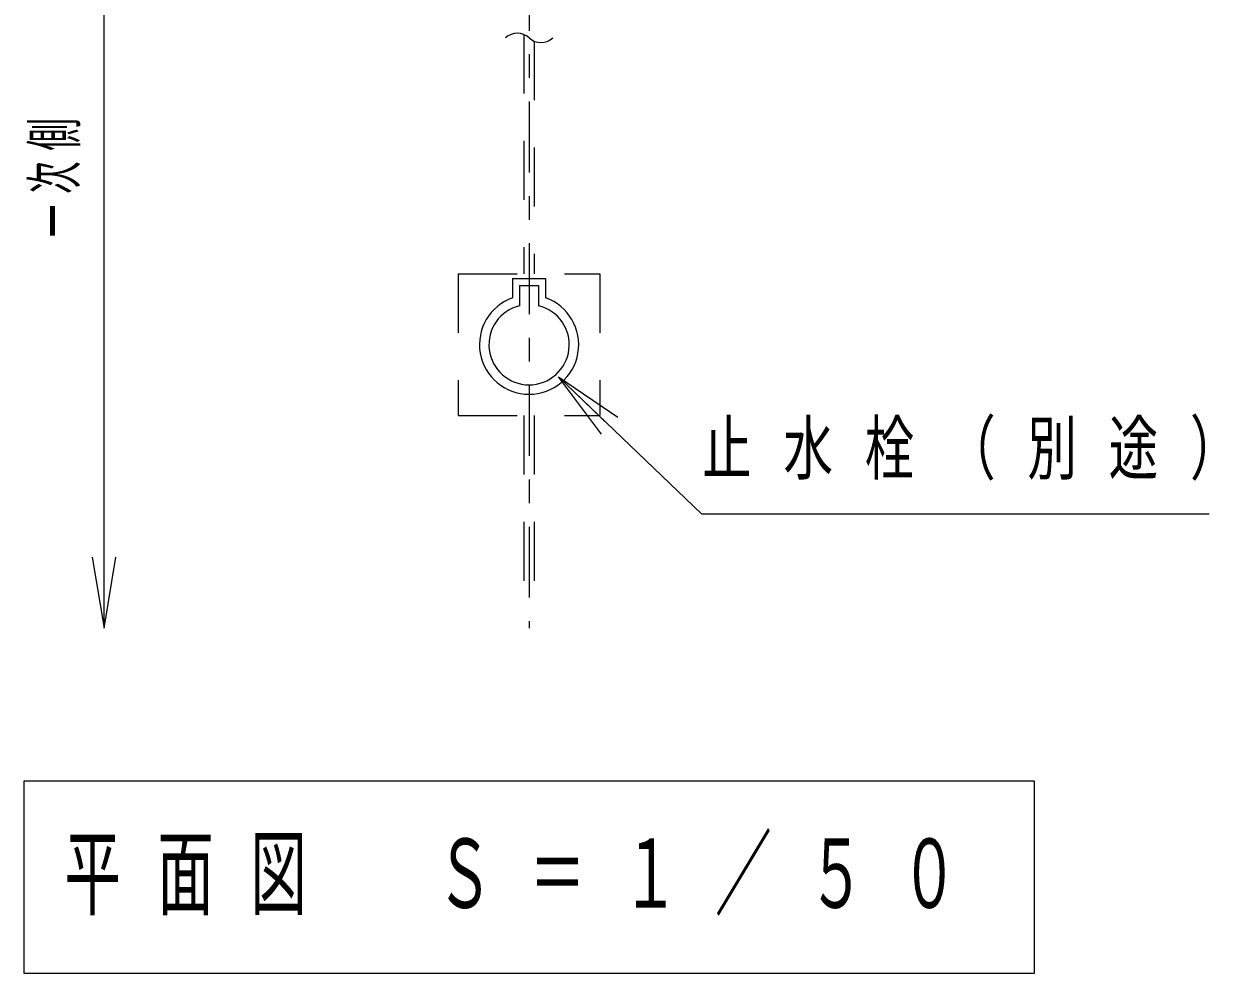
# Model space of a CAD drawing. Units: millimetres on the paper. Extents: x -385 to 0, y -47 to 267.
# Drawn here: x -314.1 to -263.9, y 176.4 to 216.6 of the extents above; entities that cross this region are included whole.
import ezdxf

# ---------------------------------------------------------------- set-up
doc = ezdxf.new("R2010")
doc.units = ezdxf.units.MM
doc.linetypes.add('USER1', pattern=[4.5, 2.5, -2])
doc.linetypes.add('USER2', pattern=[6, 3, -1, 1, -1])
doc.layers.add('1_50', color=7, linetype='Continuous', lineweight=25)
doc.styles.add('ＭＳ ゴシック', font='')
doc.styles.get('ＭＳ ゴシック').set_extended_font_data('MS Gothic')

# ---------------------------------------------------------------- blocks, each defined once
blk = doc.blocks.new('open_arrow')
at = {"color": 0, "linetype": 'Continuous', "lineweight": -2}
blk.add_lwpolyline([(7.5, 1.25), (0, 0), (7.5, -1.25)], dxfattribs=at)

msp = doc.modelspace()

# ---------------------------------------------------------------- linework, layer by layer
at = {"layer": '1_50', "linetype": 'USER2', "lineweight": 13}
msp.add_line((-292.739, 249.332), (-292.739, 191.04), dxfattribs=at)
at = {"layer": '1_50', "lineweight": 13}
for p, q in [((-310.739, 191.04), (-310.739, 229.639)), ((-291.498, 201.684), (-289.333, 199.607)), ((-291.498, 201.684), (-288.987, 199.968)), ((-289.679, 199.246), (-291.498, 201.684)), ((-314.139, 184.563), (-314.139, 176.43)), ((-271.339, 184.563), (-314.139, 184.563)), ((-271.339, 176.43), (-271.339, 184.563)), ((-314.139, 176.43), (-271.339, 176.43))]:
    msp.add_line(p, q, dxfattribs=at)
at = {"layer": '1_50', "linetype": 'USER1', "lineweight": 13}
for p, q in [((-292.956, 216.17), (-292.956, 206.039)), ((-292.522, 215.885), (-292.522, 206.039)), ((-295.739, 206.039), (-289.739, 206.039)), ((-295.739, 206.039), (-295.739, 200.039)), ((-289.739, 206.039), (-289.739, 200.039)), ((-295.739, 200.039), (-289.739, 200.039)), ((-292.956, 200.039), (-292.956, 191.04)), ((-292.522, 200.039), (-292.522, 191.04))]:
    msp.add_line(p, q, dxfattribs=at)
at = {"layer": '1_50'}
for p, q in [((-293.439, 205.839), (-293.439, 205.019)), ((-293.439, 205.839), (-292.039, 205.839)), ((-292.039, 205.839), (-292.039, 205.019)), ((-293.139, 205.539), (-293.139, 204.691)), ((-293.139, 205.539), (-292.339, 205.539)), ((-292.339, 205.539), (-292.339, 204.691))]:
    msp.add_line(p, q, dxfattribs=at)
at = {"layer": '1_50', "lineweight": 13}
msp.add_lwpolyline([(-291.498, 201.684), (-285.442, 195.874), (-263.938, 195.874)], dxfattribs=at)
at = {"layer": '1_50'}
for centre, radius, start, end in [((-293.239, 215.502), 0.725, 46.3972, 133.6028), ((-292.239, 216.552), 0.725, 226.3972, 313.6028), ((-292.739, 203.039), 2.1, 109.4712, 70.5288), ((-292.739, 203.039), 1.7, 103.609, 76.391)]:
    msp.add_arc(centre, radius, start, end, dxfattribs=at)

# ---------------------------------------------------------------- block references
at = {"layer": '1_50', "lineweight": 13, "xscale": 0.4, "yscale": 0.4, "rotation": 90}
msp.add_blockref('open_arrow', (-310.739, 191.04), dxfattribs=at)

# ---------------------------------------------------------------- texts
at = {"layer": '1_50', "insert": (-311.739, 210.34), "char_height": 1.833, "attachment_point": 8, "rotation": 90, "style": 'ＭＳ ゴシック'}
msp.add_mtext('\\T1.33;\\W0.55;一次側', dxfattribs=at)
at = {"layer": '1_50', "style": 'ＭＳ ゴシック'}
for s, insert, char_height, attachment_point in [('\\T1.64;\\W0.7;止水栓（別途）', (-285.415, 198.524), 2.199, 4), ('\\T1.64;\\W0.6;平面図\u3000Ｓ＝１／５０', (-292.739, 180.496), 2.933, 5)]:
    msp.add_mtext(s, dxfattribs=dict(at, insert=insert, char_height=char_height, attachment_point=attachment_point))

doc.saveas('drawing.dxf')
